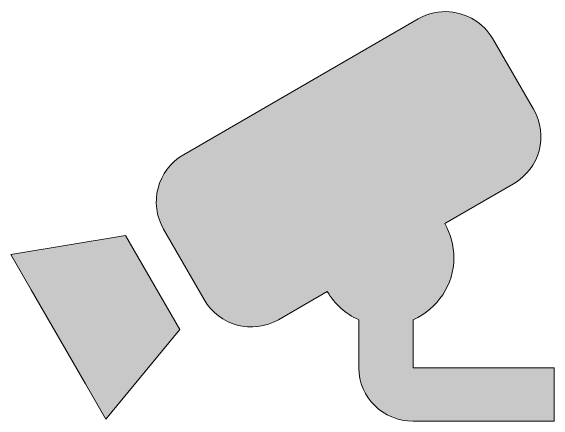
# Model space of a CAD drawing. Header units: inches. Extents: x 29 to 221, y -190 to -34.
# Drawn here: x 61.5 to 188.5, y -130 to -34.2 of the extents above; entities that cross this region are included whole.
import ezdxf

# ---------------------------------------------------------------- set-up
doc = ezdxf.new("R2010")
doc.units = ezdxf.units.IN
doc.header["$MEASUREMENT"] = 0
doc.layers.add('Layer 1', color=7, linetype='Continuous')

# ---------------------------------------------------------------- blocks, each defined once
blk = doc.blocks.new('block 2')
at = {"layer": 'Layer 1', "true_color": 0xffffff}
h = blk.add_hatch(color=7, dxfattribs=at)
h.dxf.hatch_style = 2
h.paths.add_polyline_path([(88.3, -86.6), (61.5, -91.05), (66.26, -99.3), (78.96, -121.27), (83.73, -129.53), (101, -108.57)])
edge = h.paths.add_edge_path()
edge.add_spline(control_points=[(164.05, -34.35), (161.64, -34.15), (159.1, -34.72), (156.75, -35.99), (156.75, -35.99), (101.82, -67.74), (101.82, -67.74), (95.73, -71.29), (93.7, -79.17), (97.19, -85.14), (97.19, -85.14), (106.71, -101.59), (106.71, -101.59), (110.2, -107.75), (117.96, -109.78), (124.04, -106.28), (124.04, -106.28), (135.48, -99.69), (135.48, -99.69), (137.19, -102.6), (139.73, -104.95), (142.84, -106.28), (142.84, -106.28), (142.84, -117.53), (142.84, -117.53), (142.84, -124.45), (148.49, -129.97), (155.54, -129.97), (155.54, -129.97), (188.5, -129.97), (188.5, -129.97), (188.5, -129.97), (188.5, -117.53), (188.5, -117.53), (188.5, -117.53), (155.54, -117.53), (155.54, -117.53), (155.54, -117.53), (155.54, -106.28), (155.54, -106.28), (161.32, -103.75), (165.07, -98.03), (165.07, -91.87), (165.07, -88.95), (164.3, -86.22), (162.91, -83.81), (162.91, -83.81), (178.97, -74.53), (178.97, -74.53), (185.14, -70.98), (187.23, -63.3), (183.67, -57.14), (183.67, -57.14), (174.15, -40.7), (174.15, -40.7), (171.99, -36.88), (168.11, -34.72), (164.05, -34.35)], knot_values=[0, 0, 0, 0, 0.352778, 0.352778, 0.352778, 0.705556, 0.705556, 0.705556, 1.058333, 1.058333, 1.058333, 1.411111, 1.411111, 1.411111, 1.763889, 1.763889, 1.763889, 2.116667, 2.116667, 2.116667, 2.469444, 2.469444, 2.469444, 2.822222, 2.822222, 2.822222, 3.175, 3.175, 3.175, 3.527778, 3.527778, 3.527778, 3.880556, 3.880556, 3.880556, 4.233333, 4.233333, 4.233333, 4.586111, 4.586111, 4.586111, 4.938889, 4.938889, 4.938889, 5.291667, 5.291667, 5.291667, 5.644444, 5.644444, 5.644444, 5.997222, 5.997222, 5.997222, 6.35, 6.35, 6.35, 6.702778, 6.702778, 6.702778, 6.702778], degree=3, periodic=0)
edge.add_line((164.05, -34.35), (164.05, -34.35))
at = {"layer": 'Layer 1', "lineweight": 0}
blk.add_lwpolyline([(88.3, -86.6), (61.5, -91.05), (66.26, -99.3), (78.96, -121.27), (83.73, -129.53), (101, -108.57), (88.3, -86.6)], dxfattribs=at)
blk.add_open_spline([(164.05, -34.35), (161.64, -34.15), (159.1, -34.72), (156.75, -35.99), (156.75, -35.99), (101.82, -67.74), (101.82, -67.74), (95.73, -71.29), (93.7, -79.17), (97.19, -85.14), (97.19, -85.14), (106.71, -101.59), (106.71, -101.59), (110.2, -107.75), (117.96, -109.78), (124.04, -106.28), (124.04, -106.28), (135.48, -99.69), (135.48, -99.69), (137.19, -102.6), (139.73, -104.95), (142.84, -106.28), (142.84, -106.28), (142.84, -117.53), (142.84, -117.53), (142.84, -124.45), (148.49, -129.97), (155.54, -129.97), (155.54, -129.97), (188.5, -129.97), (188.5, -129.97), (188.5, -129.97), (188.5, -117.53), (188.5, -117.53), (188.5, -117.53), (155.54, -117.53), (155.54, -117.53), (155.54, -117.53), (155.54, -106.28), (155.54, -106.28), (161.32, -103.75), (165.07, -98.03), (165.07, -91.87), (165.07, -88.95), (164.3, -86.22), (162.91, -83.81), (162.91, -83.81), (178.97, -74.53), (178.97, -74.53), (185.14, -70.98), (187.23, -63.3), (183.67, -57.14), (183.67, -57.14), (174.15, -40.7), (174.15, -40.7), (171.99, -36.88), (168.11, -34.72), (164.05, -34.35)], degree=3, knots=[0, 0, 0, 0, 1, 1, 1, 2, 2, 2, 3, 3, 3, 4, 4, 4, 5, 5, 5, 6, 6, 6, 7, 7, 7, 8, 8, 8, 9, 9, 9, 10, 10, 10, 11, 11, 11, 12, 12, 12, 13, 13, 13, 14, 14, 14, 15, 15, 15, 16, 16, 16, 17, 17, 17, 18, 18, 18, 19, 19, 19, 19], dxfattribs=at)

msp = doc.modelspace()

# ---------------------------------------------------------------- block references
at = {"layer": 'Layer 1'}
msp.add_blockref('block 2', (0, 0), dxfattribs=at)

doc.saveas('drawing.dxf')
